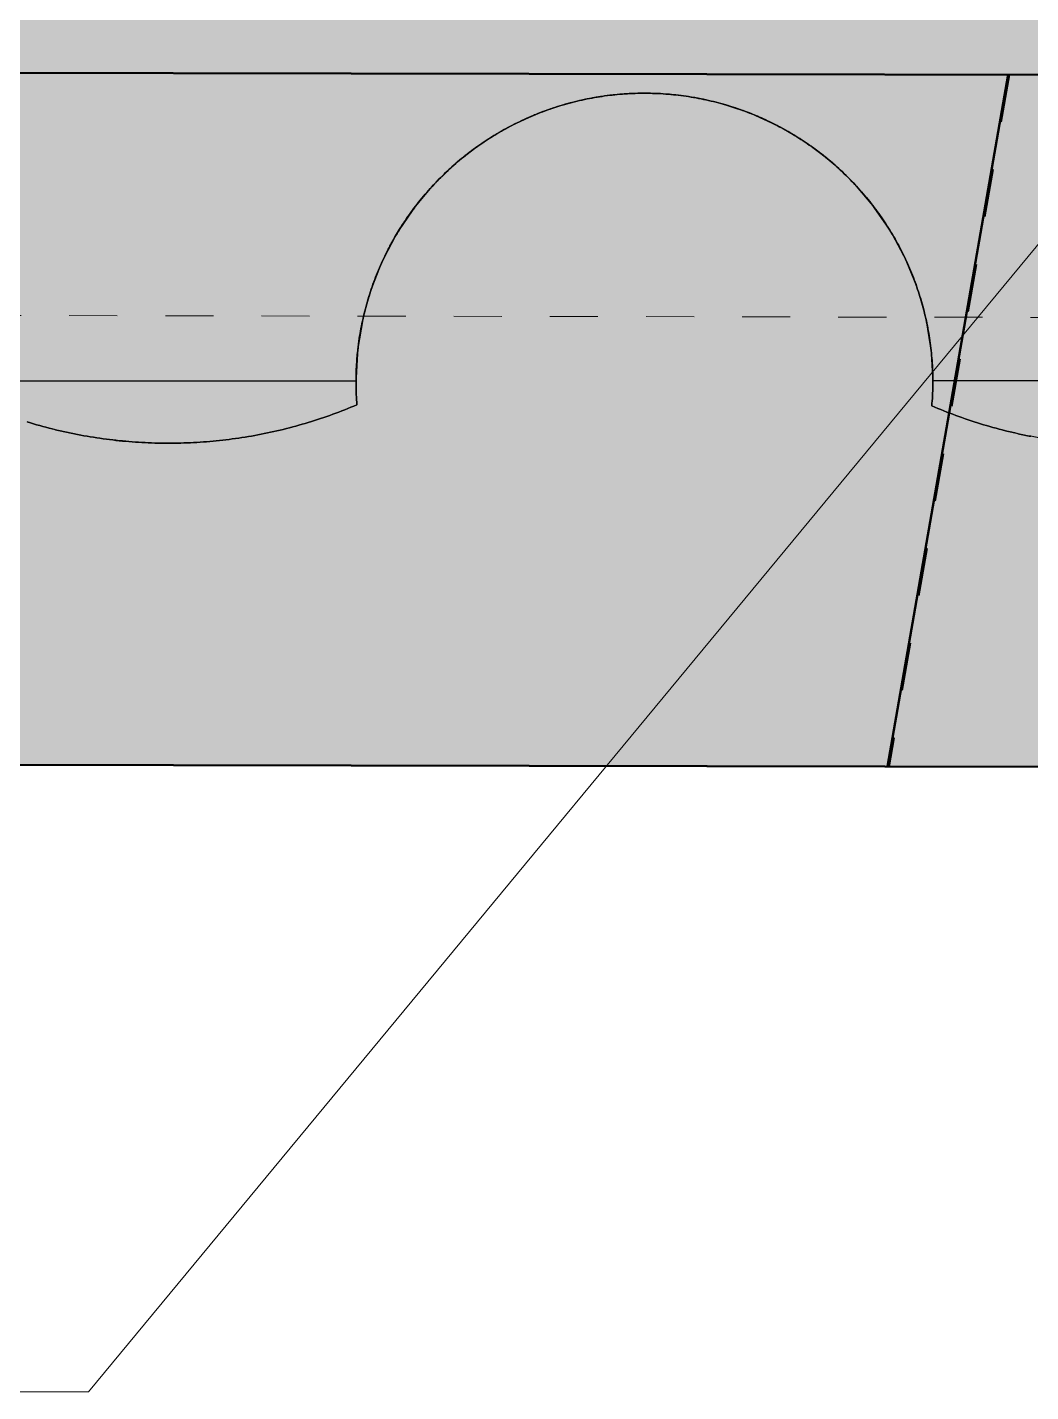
# Model space of a CAD drawing. Header units: metres. Extents: x -1161 to -1081, y 0 to 563.
# Drawn here: x -1117.852 to -1115.764, y 506.391 to 509.23 of the extents above; entities that cross this region are included whole.
import ezdxf

# ---------------------------------------------------------------- set-up
doc = ezdxf.new("R2010")
doc.units = ezdxf.units.M
doc.linetypes.add('JacobsDash', pattern=[0.0045, 0.003, -0.0015])
doc.linetypes.add('JacobsGridLine', pattern=[0.0145, 0.01, -0.001, 0.0025, -0.001])
for name, color, linetype, lineweight in [('A-DETL', 7, 'Continuous', 13), ('A-DETL-GENF', 7, 'Continuous', 9), ('A-FLOR', 7, 'Continuous', 50), ('A-GENM', 7, 'Continuous', 35), ('G-ANNO-TEXT', 7, 'Continuous', 9), ('S-BEAM', 7, 'Continuous', 50), ('S-GRID', 7, 'Continuous', 9)]:
    doc.layers.add(name, color=color, linetype=linetype, lineweight=lineweight)

# ---------------------------------------------------------------- blocks, each defined once
blk = doc.blocks.new('T2DPAA-T2D-C3S-RS-M3D-100334_rvt-1-DRG-2873121 - DECK SLAB GENERAL ARRANGEMENT PLAN')
at = {"layer": 'A-GENM', "color": 253, "lineweight": 25, "true_color": 0xa3a3a3}
for p, q in [((-1116.6742, 509.0833), (-1116.7252, 509.0718)), ((-1116.6139, 509.091), (-1116.6633, 509.0851)), ((-1116.5438, 509.0922), (-1116.5982, 509.092)), ((-1116.4847, 509.0869), (-1116.537, 509.0919)), ((-1116.4138, 509.0726), (-1116.4699, 509.0847)), ((-1116.7408, 509.0673), (-1116.7864, 509.0516)), ((-1116.3584, 509.055), (-1116.4138, 509.0726)), ((-1116.2938, 509.0264), (-1116.3449, 509.0497)), ((-1116.799, 509.0465), (-1116.845, 509.0249)), ((-1116.242, 508.9965), (-1116.2871, 509.0229)), ((-1116.8595, 509.0171), (-1116.9001, 508.9924)), ((-1116.9126, 508.9839), (-1116.9522, 508.9536)), ((-1116.1863, 508.9557), (-1116.2297, 508.9883)), ((-1116.9646, 508.9429), (-1116.999, 508.9101)), ((-1116.1406, 508.9138), (-1116.1777, 508.9485)), ((-1117.0099, 508.8985), (-1117.0417, 508.8609)), ((-1116.0961, 508.8634), (-1116.1305, 508.9034)), ((-1116.0596, 508.8114), (-1116.0883, 508.8532)), ((-1117.0511, 508.8484), (-1117.0782, 508.8084)), ((-1117.0865, 508.7945), (-1117.1094, 508.7512)), ((-1116.0281, 508.7545), (-1116.052, 508.799)), ((-1117.1154, 508.7383), (-1117.1339, 508.692)), ((-1116.0027, 508.6939), (-1116.022, 508.7416)), ((-1115.9842, 508.6314), (-1115.998, 508.6802)), ((-1117.1391, 508.6767), (-1117.1522, 508.6293)), ((-1117.1547, 508.618), (-1117.1635, 508.5661)), ((-1115.9726, 508.5669), (-1115.9814, 508.6189)), ((-1117.1652, 508.5505), (-1117.1679, 508.501)), ((-1115.968, 508.5018), (-1115.9709, 508.5524))]:
    blk.add_line(p, q, dxfattribs=at)
at = {"layer": 'A-GENM', "color": 9, "lineweight": 25, "true_color": 0xbebebe}
for p, q in [((-1116.6718, 509.0837), (-1116.6742, 509.0833)), ((-1116.6633, 509.0851), (-1116.6685, 509.0843)), ((-1116.6121, 509.0911), (-1116.6139, 509.091)), ((-1116.5422, 509.0922), (-1116.5438, 509.0922)), ((-1116.537, 509.0919), (-1116.5404, 509.0921)), ((-1116.7864, 509.0516), (-1116.7918, 509.0494)), ((-1116.7384, 509.068), (-1116.7408, 509.0673)), ((-1116.7252, 509.0718), (-1116.7272, 509.0712)), ((-1116.845, 509.0249), (-1116.8477, 509.0235)), ((-1116.7964, 509.0475), (-1116.799, 509.0465)), ((-1116.292, 509.0255), (-1116.2938, 509.0264)), ((-1116.2871, 509.0229), (-1116.292, 509.0255)), ((-1116.9001, 508.9924), (-1116.905, 508.9891)), ((-1116.8568, 509.0186), (-1116.8595, 509.0171)), ((-1116.9103, 508.9854), (-1116.9126, 508.9839)), ((-1116.2297, 508.9883), (-1116.2319, 508.9898)), ((-1116.962, 508.9452), (-1116.9646, 508.9429)), ((-1116.9522, 508.9536), (-1116.9553, 508.951)), ((-1116.1833, 508.9532), (-1116.1863, 508.9557)), ((-1116.1777, 508.9485), (-1116.1833, 508.9532)), ((-1116.999, 508.9101), (-1117.0028, 508.9062)), ((-1117.0082, 508.9004), (-1117.0099, 508.8985)), ((-1116.1305, 508.9034), (-1116.1335, 508.9066)), ((-1117.0492, 508.8511), (-1117.0511, 508.8484)), ((-1117.0417, 508.8609), (-1117.0447, 508.857)), ((-1116.0928, 508.8591), (-1116.0961, 508.8634)), ((-1116.0883, 508.8532), (-1116.0928, 508.8591)), ((-1117.0855, 508.7963), (-1117.0865, 508.7945)), ((-1117.0782, 508.8084), (-1117.0807, 508.8043)), ((-1116.0576, 508.8082), (-1116.0596, 508.8114)), ((-1116.052, 508.799), (-1116.0553, 508.8044)), ((-1117.1144, 508.7406), (-1117.1154, 508.7383)), ((-1117.1094, 508.7512), (-1117.1119, 508.746)), ((-1116.0248, 508.7477), (-1116.0277, 508.7537)), ((-1116.022, 508.7416), (-1116.0248, 508.7476)), ((-1117.1339, 508.692), (-1117.1352, 508.6883)), ((-1116.0006, 508.688), (-1116.0027, 508.6939)), ((-1115.998, 508.6802), (-1115.9991, 508.6836)), ((-1117.1386, 508.6781), (-1117.1391, 508.6767)), ((-1117.1522, 508.6293), (-1117.1536, 508.6231)), ((-1115.9825, 508.6241), (-1115.9842, 508.6314)), ((-1115.9814, 508.6189), (-1115.9825, 508.6241)), ((-1115.972, 508.5626), (-1115.9726, 508.5669)), ((-1117.1635, 508.5661), (-1117.1638, 508.5632)), ((-1117.1679, 508.501), (-1117.168, 508.494)), ((-1115.968, 508.4944), (-1115.968, 508.5018))]:
    blk.add_line(p, q, dxfattribs=at)
at = {"layer": 'A-GENM', "color": 254, "lineweight": 25, "true_color": 0xd1d1d1}
for p, q in [((-1116.477, 509.0858), (-1116.4837, 509.0868)), ((-1116.4699, 509.0847), (-1116.477, 509.0858)), ((-1116.3517, 509.0524), (-1116.3584, 509.0549)), ((-1116.346, 509.0502), (-1116.3517, 509.0524)), ((-1116.1355, 508.9086), (-1116.1402, 508.9135)), ((-1116.1335, 508.9066), (-1116.1355, 508.9086)), ((-1117.0826, 508.8012), (-1117.0855, 508.7963)), ((-1117.0807, 508.8043), (-1117.0826, 508.8012)), ((-1116.0558, 508.8052), (-1116.0576, 508.8082)), ((-1115.9991, 508.6836), (-1116.0003, 508.6871)), ((-1117.1539, 508.6221), (-1117.1546, 508.6188))]:
    blk.add_line(p, q, dxfattribs=at)
at = {"layer": 'A-GENM', "color": 254, "lineweight": 25, "true_color": 0xd1d1d1, "flags": 128}
for points in [[(-1116.6685, 509.0843), (-1116.6697, 509.084), (-1116.6718, 509.0837)], [(-1116.5992, 509.0919), (-1116.6057, 509.0915), (-1116.6121, 509.0911)], [(-1116.7918, 509.0494), (-1116.7936, 509.0487), (-1116.7964, 509.0475)], [(-1116.7272, 509.0712), (-1116.7326, 509.0697), (-1116.7384, 509.068)], [(-1116.8477, 509.0235), (-1116.852, 509.0212), (-1116.8568, 509.0186)], [(-1116.2319, 508.9898), (-1116.2357, 508.9923), (-1116.2418, 508.9963)], [(-1116.905, 508.9891), (-1116.9071, 508.9877), (-1116.9103, 508.9854)], [(-1116.9553, 508.951), (-1116.9583, 508.9484), (-1116.962, 508.9452)], [(-1117.0028, 508.9062), (-1117.0049, 508.9039), (-1117.0082, 508.9004)], [(-1117.0447, 508.857), (-1117.0465, 508.8546), (-1117.0492, 508.8511)], [(-1117.1119, 508.746), (-1117.1127, 508.7441), (-1117.1144, 508.7406)], [(-1117.1352, 508.6883), (-1117.1366, 508.6842), (-1117.1386, 508.6781)], [(-1117.1638, 508.5632), (-1117.1643, 508.5584), (-1117.1651, 508.5513)], [(-1115.971, 508.5529), (-1115.9717, 508.5597), (-1115.972, 508.5626)]]:
    blk.add_lwpolyline(points, dxfattribs=at)
at = {"layer": 'A-GENM', "color": 9, "lineweight": 25, "true_color": 0xbebebe, "flags": 128}
blk.add_lwpolyline([(-1117.168, 508.494), (-1117.255, 508.494), (-1117.342, 508.494), (-1117.429, 508.494), (-1117.516, 508.4939), (-1117.603, 508.4939), (-1117.69, 508.4939), (-1117.777, 508.4939), (-1117.864, 508.4939), (-1117.951, 508.4938)], dxfattribs=at)
at = {"layer": 'A-GENM', "color": 253, "lineweight": 25, "true_color": 0xa3a3a3}
for points in [[(-1116.6903, 509.0801), (-1116.6979, 509.0785), (-1116.7055, 509.0768), (-1116.713, 509.0749)], [(-1116.7081, 509.0761), (-1116.6943, 509.0794), (-1116.6805, 509.0823), (-1116.6665, 509.0846)], [(-1116.6474, 509.0874), (-1116.6552, 509.0864), (-1116.663, 509.0852), (-1116.6708, 509.0838)], [(-1116.6665, 509.0846), (-1116.6525, 509.0869), (-1116.6385, 509.0887), (-1116.6244, 509.0901)], [(-1116.604, 509.0916), (-1116.612, 509.0912), (-1116.62, 509.0905), (-1116.628, 509.0897)], [(-1116.6244, 509.0901), (-1116.6103, 509.0914), (-1116.5962, 509.0922), (-1116.582, 509.0926)], [(-1116.5602, 509.0927), (-1116.5684, 509.0928), (-1116.5766, 509.0927), (-1116.5849, 509.0925)], [(-1116.582, 509.0926), (-1116.5681, 509.0929), (-1116.5543, 509.0927), (-1116.5404, 509.0921)], [(-1116.5158, 509.0905), (-1116.5244, 509.0912), (-1116.5331, 509.0918), (-1116.5417, 509.0922)], [(-1116.5395, 509.0921), (-1116.5254, 509.0914), (-1116.5113, 509.0902), (-1116.4972, 509.0885)], [(-1116.4701, 509.0847), (-1116.4796, 509.0863), (-1116.4891, 509.0876), (-1116.4987, 509.0887)], [(-1116.4972, 509.0885), (-1116.4832, 509.0869), (-1116.4692, 509.0847), (-1116.4552, 509.082)], [(-1116.4138, 509.0726), (-1116.4278, 509.0763), (-1116.4418, 509.0795), (-1116.456, 509.0822)], [(-1116.4552, 509.082), (-1116.4413, 509.0794), (-1116.4275, 509.0762), (-1116.4138, 509.0726)], [(-1116.8279, 509.0335), (-1116.8152, 509.0396), (-1116.8022, 509.0453), (-1116.789, 509.0505)], [(-1116.7736, 509.0564), (-1116.7808, 509.0538), (-1116.788, 509.051), (-1116.7951, 509.0481)], [(-1116.789, 509.0505), (-1116.7759, 509.0557), (-1116.7625, 509.0605), (-1116.749, 509.0648)], [(-1116.7324, 509.0698), (-1116.7398, 509.0676), (-1116.7472, 509.0654), (-1116.7545, 509.063)], [(-1116.749, 509.0648), (-1116.7355, 509.069), (-1116.7219, 509.0728), (-1116.7081, 509.0761)], [(-1116.4138, 509.0726), (-1116.4004, 509.069), (-1116.387, 509.065), (-1116.3738, 509.0604)], [(-1116.3729, 509.0602), (-1116.3864, 509.0648), (-1116.4001, 509.0689), (-1116.4138, 509.0726)], [(-1116.3738, 509.0604), (-1116.3606, 509.0559), (-1116.3475, 509.051), (-1116.3347, 509.0455)], [(-1116.333, 509.0448), (-1116.3418, 509.0486), (-1116.3506, 509.0521), (-1116.3596, 509.0554)], [(-1116.8525, 509.0209), (-1116.8592, 509.0173), (-1116.8659, 509.0136), (-1116.8724, 509.0097)], [(-1116.8655, 509.0137), (-1116.8532, 509.0208), (-1116.8407, 509.0273), (-1116.8279, 509.0335)], [(-1116.8137, 509.0401), (-1116.8207, 509.0369), (-1116.8276, 509.0337), (-1116.8344, 509.0303)], [(-1116.3347, 509.0455), (-1116.3218, 509.0401), (-1116.3092, 509.0342), (-1116.2967, 509.0279)], [(-1116.2943, 509.0267), (-1116.3019, 509.0306), (-1116.3097, 509.0344), (-1116.3174, 509.0379)], [(-1116.2967, 509.0279), (-1116.2843, 509.0216), (-1116.272, 509.0149), (-1116.2601, 509.0077)], [(-1116.8899, 508.9991), (-1116.8963, 508.995), (-1116.9026, 508.9908), (-1116.9088, 508.9865)], [(-1116.9016, 508.9914), (-1116.8899, 508.9993), (-1116.8778, 509.0067), (-1116.8655, 509.0137)], [(-1116.257, 509.0059), (-1116.264, 509.0101), (-1116.2711, 509.0142), (-1116.2782, 509.0181)], [(-1116.2601, 509.0077), (-1116.2481, 509.0006), (-1116.2364, 508.993), (-1116.2249, 508.985)], [(-1116.2212, 508.9824), (-1116.2277, 508.987), (-1116.2343, 508.9915), (-1116.241, 508.9958)], [(-1116.9686, 508.9393), (-1116.9581, 508.9488), (-1116.9472, 508.9579), (-1116.936, 508.9666)], [(-1116.9255, 508.9746), (-1116.9316, 508.9701), (-1116.9376, 508.9654), (-1116.9435, 508.9607)], [(-1116.936, 508.9666), (-1116.9249, 508.9752), (-1116.9134, 508.9835), (-1116.9016, 508.9914)], [(-1116.2249, 508.985), (-1116.2135, 508.977), (-1116.2023, 508.9686), (-1116.1914, 508.9599)], [(-1116.1872, 508.9565), (-1116.1933, 508.9614), (-1116.1994, 508.9663), (-1116.2057, 508.971)], [(-1116.9992, 508.9099), (-1116.9894, 508.9201), (-1116.9792, 508.9299), (-1116.9686, 508.9393)], [(-1116.9593, 508.9476), (-1116.965, 508.9426), (-1116.9706, 508.9376), (-1116.9762, 508.9325)], [(-1116.1914, 508.9599), (-1116.1806, 508.9511), (-1116.17, 508.942), (-1116.1598, 508.9325)], [(-1116.1552, 508.9282), (-1116.1608, 508.9335), (-1116.1665, 508.9387), (-1116.1723, 508.9438)], [(-1117.0276, 508.8784), (-1117.0185, 508.8892), (-1117.009, 508.8997), (-1116.9992, 508.9099)], [(-1116.991, 508.9182), (-1116.9963, 508.9129), (-1117.0016, 508.9075), (-1117.0067, 508.9019)], [(-1116.1598, 508.9325), (-1116.1496, 508.923), (-1116.1397, 508.9132), (-1116.1301, 508.903)], [(-1116.1252, 508.8977), (-1116.1304, 508.9033), (-1116.1357, 508.9089), (-1116.1411, 508.9144)], [(-1117.0205, 508.8867), (-1117.0255, 508.881), (-1117.0303, 508.8752), (-1117.0351, 508.8693)], [(-1116.1301, 508.903), (-1116.1206, 508.8928), (-1116.1114, 508.8823), (-1116.1026, 508.8715)], [(-1116.0975, 508.8651), (-1116.1022, 508.8711), (-1116.1071, 508.877), (-1116.112, 508.8828)], [(-1117.0477, 508.8531), (-1117.0522, 508.8471), (-1117.0567, 508.8409), (-1117.061, 508.8347)], [(-1117.0537, 508.8449), (-1117.0454, 508.8563), (-1117.0367, 508.8675), (-1117.0276, 508.8784)], [(-1116.1026, 508.8715), (-1116.0938, 508.8606), (-1116.0854, 508.8495), (-1116.0773, 508.8381)], [(-1117.0774, 508.8097), (-1117.0699, 508.8217), (-1117.062, 508.8334), (-1117.0537, 508.8449)], [(-1116.0722, 508.8307), (-1116.0764, 508.8369), (-1116.0808, 508.8431), (-1116.0854, 508.8492)], [(-1116.0773, 508.8381), (-1116.0693, 508.8267), (-1116.0617, 508.815), (-1116.0545, 508.8031)], [(-1117.0724, 508.8176), (-1117.0765, 508.8113), (-1117.0804, 508.8048), (-1117.0843, 508.7983)], [(-1116.0494, 508.7945), (-1116.0532, 508.801), (-1116.0571, 508.8075), (-1116.0612, 508.8139)], [(-1116.0545, 508.8031), (-1116.0472, 508.7911), (-1116.0404, 508.7789), (-1116.0341, 508.7665)], [(-1117.117, 508.7346), (-1117.1113, 508.7476), (-1117.1052, 508.7603), (-1117.0986, 508.7728)], [(-1116.0292, 508.7567), (-1116.0325, 508.7635), (-1116.036, 508.7703), (-1116.0396, 508.7769)], [(-1116.0341, 508.7665), (-1116.0277, 508.7541), (-1116.0218, 508.7415), (-1116.0163, 508.7287)], [(-1117.1138, 508.7419), (-1117.1169, 508.735), (-1117.12, 508.728), (-1117.1228, 508.721)], [(-1116.0117, 508.7177), (-1116.0146, 508.7247), (-1116.0175, 508.7317), (-1116.0206, 508.7386)], [(-1117.1328, 508.6952), (-1117.128, 508.7085), (-1117.1227, 508.7217), (-1117.117, 508.7346)], [(-1116.0163, 508.7287), (-1116.0108, 508.7158), (-1116.0058, 508.7028), (-1116.0012, 508.6896)], [(-1117.1457, 508.6548), (-1117.1438, 508.6616), (-1117.1397, 508.6751), (-1117.1351, 508.6885), (-1117.1328, 508.6952)], [(-1115.9971, 508.6774), (-1115.9994, 508.6847), (-1116.0019, 508.6918), (-1116.0045, 508.6989)], [(-1116.0012, 508.6896), (-1115.9966, 508.6765), (-1115.9925, 508.6631), (-1115.9888, 508.6497)], [(-1117.1557, 508.6135), (-1117.1528, 508.6274), (-1117.1495, 508.6411), (-1117.1457, 508.6548)], [(-1117.1439, 508.661), (-1117.146, 508.6537), (-1117.148, 508.6463), (-1117.1499, 508.6388)], [(-1115.9854, 508.6363), (-1115.9872, 508.6436), (-1115.9891, 508.651), (-1115.9912, 508.6583)], [(-1115.9888, 508.6497), (-1115.9852, 508.6362), (-1115.982, 508.6226), (-1115.9793, 508.6089)], [(-1117.1627, 508.5717), (-1117.1609, 508.5857), (-1117.1585, 508.5997), (-1117.1557, 508.6135)], [(-1117.1545, 508.6192), (-1117.1561, 508.6116), (-1117.1576, 508.6041), (-1117.1589, 508.5965)], [(-1115.9766, 508.5943), (-1115.9779, 508.6018), (-1115.9793, 508.6093), (-1115.9809, 508.6168)], [(-1115.9793, 508.6089), (-1115.9766, 508.5952), (-1115.9744, 508.5815), (-1115.9726, 508.5676)], [(-1117.1621, 508.5767), (-1117.1631, 508.569), (-1117.1641, 508.5612), (-1117.1649, 508.5535)], [(-1115.9709, 508.5518), (-1115.9716, 508.5594), (-1115.9725, 508.5671), (-1115.9736, 508.5747)], [(-1115.9726, 508.5676), (-1115.9709, 508.5538), (-1115.9696, 508.5399), (-1115.9689, 508.526)], [(-1117.1679, 508.487), (-1117.1681, 508.5011), (-1117.1677, 508.5153), (-1117.1668, 508.5294)], [(-1117.1666, 508.5337), (-1117.1671, 508.5259), (-1117.1675, 508.518), (-1117.1677, 508.5101)], [(-1115.9682, 508.5089), (-1115.9684, 508.5167), (-1115.9687, 508.5244), (-1115.9693, 508.5321)], [(-1115.9689, 508.526), (-1115.9681, 508.512), (-1115.9678, 508.4981), (-1115.968, 508.4841)], [(-1117.166, 508.4446), (-1117.1672, 508.4587), (-1117.1678, 508.4728), (-1117.1679, 508.487)], [(-1115.968, 508.4841), (-1115.9682, 508.4702), (-1115.9689, 508.4562), (-1115.9701, 508.4423)], [(-1117.2673, 508.4078), (-1117.2501, 508.413), (-1117.2331, 508.4187), (-1117.2162, 508.4248)], [(-1117.2162, 508.4248), (-1117.1993, 508.4309), (-1117.1826, 508.4375), (-1117.166, 508.4446)], [(-1115.9701, 508.4423), (-1115.9536, 508.4352), (-1115.9369, 508.4286), (-1115.92, 508.4224)], [(-1117.8519, 508.4088), (-1117.8347, 508.4036), (-1117.8174, 508.3987), (-1117.7999, 508.3944)], [(-1117.3193, 508.3935), (-1117.3019, 508.3978), (-1117.2845, 508.4025), (-1117.2673, 508.4078)], [(-1115.92, 508.4224), (-1115.9031, 508.4162), (-1115.8861, 508.4104), (-1115.8689, 508.4051)], [(-1115.8689, 508.4051), (-1115.8517, 508.3998), (-1115.8344, 508.395), (-1115.8169, 508.3907)], [(-1117.7999, 508.3944), (-1117.7912, 508.3922), (-1117.7737, 508.3881), (-1117.7561, 508.3844), (-1117.7473, 508.3827)], [(-1117.7473, 508.3827), (-1117.7296, 508.3793), (-1117.7119, 508.3764), (-1117.6941, 508.374)], [(-1117.6941, 508.374), (-1117.6763, 508.3715), (-1117.6584, 508.3695), (-1117.6405, 508.368)], [(-1117.6405, 508.368), (-1117.6226, 508.3666), (-1117.6046, 508.3656), (-1117.5866, 508.365)], [(-1117.5327, 508.3649), (-1117.5148, 508.3654), (-1117.4968, 508.3663), (-1117.4789, 508.3678)], [(-1117.4789, 508.3678), (-1117.461, 508.3692), (-1117.4431, 508.3711), (-1117.4253, 508.3735)], [(-1117.4253, 508.3735), (-1117.4074, 508.3758), (-1117.3897, 508.3787), (-1117.372, 508.382)], [(-1117.372, 508.382), (-1117.3544, 508.3854), (-1117.3368, 508.3892), (-1117.3193, 508.3935)], [(-1115.8169, 508.3907), (-1115.8082, 508.3885), (-1115.7907, 508.3844), (-1115.7731, 508.3807), (-1115.7643, 508.379)], [(-1117.5866, 508.365), (-1117.5687, 508.3645), (-1117.5507, 508.3645), (-1117.5327, 508.3649)]]:
    blk.add_open_spline(points, degree=3, dxfattribs=at)
at = {"layer": 'A-GENM', "color": 9, "lineweight": 25, "true_color": 0xbebebe}
for points in [[(-1116.6665, 509.0846), (-1116.6805, 509.0823), (-1116.6943, 509.0794), (-1116.7081, 509.0761)], [(-1116.6708, 509.0838), (-1116.6773, 509.0827), (-1116.6838, 509.0815), (-1116.6903, 509.0801)], [(-1116.6244, 509.0901), (-1116.6385, 509.0887), (-1116.6525, 509.0869), (-1116.6665, 509.0846)], [(-1116.628, 509.0897), (-1116.6345, 509.0891), (-1116.6409, 509.0883), (-1116.6474, 509.0874)], [(-1116.582, 509.0926), (-1116.5962, 509.0922), (-1116.6103, 509.0914), (-1116.6244, 509.0901)], [(-1116.5417, 509.0922), (-1116.5479, 509.0924), (-1116.554, 509.0926), (-1116.5602, 509.0927)], [(-1116.4972, 509.0885), (-1116.5113, 509.0902), (-1116.5254, 509.0914), (-1116.5395, 509.0921)], [(-1116.4987, 509.0887), (-1116.5044, 509.0894), (-1116.5101, 509.09), (-1116.5158, 509.0905)], [(-1116.4552, 509.082), (-1116.4692, 509.0847), (-1116.4832, 509.0869), (-1116.4972, 509.0885)], [(-1116.4566, 509.0823), (-1116.4611, 509.0832), (-1116.4656, 509.084), (-1116.4701, 509.0847)], [(-1116.4138, 509.0726), (-1116.4275, 509.0762), (-1116.4413, 509.0794), (-1116.4552, 509.082)], [(-1116.789, 509.0505), (-1116.8022, 509.0453), (-1116.8152, 509.0396), (-1116.8279, 509.0335)], [(-1116.749, 509.0648), (-1116.7625, 509.0605), (-1116.7759, 509.0557), (-1116.789, 509.0505)], [(-1116.7081, 509.0761), (-1116.7219, 509.0728), (-1116.7355, 509.069), (-1116.749, 509.0648)], [(-1116.713, 509.0749), (-1116.7195, 509.0733), (-1116.726, 509.0716), (-1116.7324, 509.0698)], [(-1116.3738, 509.0604), (-1116.387, 509.065), (-1116.4004, 509.069), (-1116.4138, 509.0726)], [(-1116.3347, 509.0455), (-1116.3475, 509.0509), (-1116.3606, 509.0559), (-1116.3738, 509.0604)], [(-1116.3596, 509.0554), (-1116.3637, 509.0569), (-1116.3679, 509.0584), (-1116.3721, 509.0599)], [(-1116.8279, 509.0335), (-1116.8407, 509.0274), (-1116.8532, 509.0208), (-1116.8655, 509.0138)], [(-1116.8344, 509.0303), (-1116.8405, 509.0273), (-1116.8466, 509.0242), (-1116.8525, 509.0209)], [(-1116.7951, 509.0481), (-1116.8013, 509.0455), (-1116.8076, 509.0428), (-1116.8137, 509.0401)], [(-1116.2967, 509.0279), (-1116.3092, 509.0342), (-1116.3218, 509.0401), (-1116.3347, 509.0455)], [(-1116.3174, 509.0379), (-1116.3226, 509.0403), (-1116.3278, 509.0426), (-1116.333, 509.0448)], [(-1116.2601, 509.0077), (-1116.272, 509.0149), (-1116.2843, 509.0216), (-1116.2967, 509.0279)], [(-1116.8655, 509.0138), (-1116.8778, 509.0067), (-1116.8898, 508.9993), (-1116.9016, 508.9914)], [(-1116.8724, 509.0097), (-1116.8783, 509.0063), (-1116.8841, 509.0027), (-1116.8899, 508.9991)], [(-1116.2249, 508.985), (-1116.2364, 508.993), (-1116.2481, 509.0006), (-1116.2601, 509.0077)], [(-1116.241, 508.9958), (-1116.2463, 508.9992), (-1116.2516, 509.0026), (-1116.257, 509.0059)], [(-1116.936, 508.9665), (-1116.9472, 508.9579), (-1116.9581, 508.9488), (-1116.9686, 508.9393)], [(-1116.9016, 508.9914), (-1116.9134, 508.9835), (-1116.9249, 508.9752), (-1116.936, 508.9665)], [(-1116.1914, 508.9599), (-1116.2023, 508.9686), (-1116.2135, 508.977), (-1116.2249, 508.985)], [(-1116.2057, 508.971), (-1116.2108, 508.9749), (-1116.216, 508.9787), (-1116.2212, 508.9824)], [(-1116.9686, 508.9393), (-1116.9792, 508.9299), (-1116.9894, 508.9201), (-1116.9992, 508.9099)], [(-1116.9435, 508.9607), (-1116.9488, 508.9564), (-1116.9541, 508.952), (-1116.9593, 508.9476)], [(-1116.1598, 508.9325), (-1116.17, 508.942), (-1116.1806, 508.9511), (-1116.1914, 508.9599)], [(-1116.9992, 508.9099), (-1117.009, 508.8997), (-1117.0185, 508.8892), (-1117.0276, 508.8784)], [(-1116.9762, 508.9325), (-1116.9812, 508.9278), (-1116.9861, 508.923), (-1116.991, 508.9182)], [(-1116.1301, 508.903), (-1116.1397, 508.9132), (-1116.1496, 508.923), (-1116.1598, 508.9325)], [(-1116.1411, 508.9144), (-1116.1457, 508.919), (-1116.1504, 508.9237), (-1116.1552, 508.9282)], [(-1117.0067, 508.9019), (-1117.0114, 508.8969), (-1117.016, 508.8918), (-1117.0205, 508.8867)], [(-1116.1026, 508.8715), (-1116.1114, 508.8823), (-1116.1206, 508.8928), (-1116.1301, 508.903)], [(-1117.0276, 508.8784), (-1117.0367, 508.8675), (-1117.0454, 508.8563), (-1117.0537, 508.8449)], [(-1116.0773, 508.8381), (-1116.0854, 508.8495), (-1116.0938, 508.8606), (-1116.1026, 508.8715)], [(-1116.0854, 508.8492), (-1116.0893, 508.8546), (-1116.0934, 508.8599), (-1116.0975, 508.8651)], [(-1117.0537, 508.8449), (-1117.062, 508.8334), (-1117.0699, 508.8217), (-1117.0774, 508.8097)], [(-1117.061, 508.8347), (-1117.0649, 508.8291), (-1117.0687, 508.8234), (-1117.0724, 508.8176)], [(-1116.0545, 508.8031), (-1116.0617, 508.815), (-1116.0693, 508.8267), (-1116.0773, 508.8381)], [(-1117.0774, 508.8097), (-1117.0849, 508.7976), (-1117.0919, 508.7854), (-1117.0986, 508.7728)], [(-1117.0843, 508.7983), (-1117.0878, 508.7925), (-1117.0912, 508.7865), (-1117.0944, 508.7805)], [(-1116.0341, 508.7665), (-1116.0404, 508.7789), (-1116.0472, 508.7911), (-1116.0545, 508.8031)], [(-1116.0396, 508.7769), (-1116.0427, 508.7828), (-1116.046, 508.7887), (-1116.0494, 508.7945)], [(-1117.0986, 508.7728), (-1117.1052, 508.7603), (-1117.1113, 508.7476), (-1117.117, 508.7346)], [(-1116.0163, 508.7287), (-1116.0218, 508.7415), (-1116.0277, 508.7541), (-1116.0341, 508.7665)], [(-1117.105, 508.7604), (-1117.108, 508.7543), (-1117.1109, 508.7481), (-1117.1138, 508.7419)], [(-1116.0206, 508.7386), (-1116.0234, 508.7447), (-1116.0262, 508.7507), (-1116.0292, 508.7567)], [(-1117.117, 508.7346), (-1117.1227, 508.7217), (-1117.128, 508.7085), (-1117.1328, 508.6952)], [(-1117.1228, 508.721), (-1117.1254, 508.7147), (-1117.1279, 508.7084), (-1117.1303, 508.702)], [(-1116.0012, 508.6896), (-1116.0058, 508.7028), (-1116.0108, 508.7158), (-1116.0163, 508.7287)], [(-1116.0045, 508.6989), (-1116.0068, 508.7052), (-1116.0092, 508.7115), (-1116.0117, 508.7177)], [(-1117.1328, 508.6952), (-1117.1375, 508.6819), (-1117.1418, 508.6684), (-1117.1457, 508.6548)], [(-1117.1378, 508.6804), (-1117.14, 508.674), (-1117.142, 508.6675), (-1117.1439, 508.661)], [(-1115.9888, 508.6497), (-1115.9925, 508.6631), (-1115.9966, 508.6765), (-1116.0012, 508.6896)], [(-1117.1457, 508.6548), (-1117.1495, 508.6411), (-1117.1528, 508.6274), (-1117.1557, 508.6135)], [(-1117.1499, 508.6388), (-1117.1515, 508.6323), (-1117.1531, 508.6257), (-1117.1545, 508.6192)], [(-1115.9793, 508.6089), (-1115.982, 508.6226), (-1115.9852, 508.6362), (-1115.9888, 508.6497)], [(-1115.9809, 508.6168), (-1115.9823, 508.6233), (-1115.9838, 508.6298), (-1115.9854, 508.6363)], [(-1117.1557, 508.6135), (-1117.1585, 508.5997), (-1117.1609, 508.5857), (-1117.1627, 508.5717)], [(-1115.9726, 508.5676), (-1115.9744, 508.5815), (-1115.9766, 508.5952), (-1115.9793, 508.6089)], [(-1117.1627, 508.5717), (-1117.1646, 508.5576), (-1117.166, 508.5435), (-1117.1668, 508.5294)], [(-1115.9736, 508.5747), (-1115.9745, 508.5812), (-1115.9755, 508.5878), (-1115.9766, 508.5943)], [(-1115.9689, 508.526), (-1115.9696, 508.5399), (-1115.9709, 508.5538), (-1115.9726, 508.5676)], [(-1117.1649, 508.5535), (-1117.1655, 508.5469), (-1117.1661, 508.5403), (-1117.1666, 508.5337)], [(-1115.9693, 508.5321), (-1115.9697, 508.5387), (-1115.9702, 508.5453), (-1115.9709, 508.5518)], [(-1117.1668, 508.5294), (-1117.1677, 508.5153), (-1117.1681, 508.5011), (-1117.1679, 508.487)], [(-1117.1677, 508.5101), (-1117.1679, 508.5048), (-1117.1679, 508.4994), (-1117.168, 508.494)], [(-1115.968, 508.4841), (-1115.9678, 508.4981), (-1115.9681, 508.512), (-1115.9689, 508.526)], [(-1117.1679, 508.487), (-1117.1678, 508.4728), (-1117.1672, 508.4587), (-1117.166, 508.4446)], [(-1115.9701, 508.4423), (-1115.9689, 508.4562), (-1115.9682, 508.4702), (-1115.968, 508.4841)], [(-1115.968, 508.4944), (-1115.968, 508.4993), (-1115.968, 508.5041), (-1115.9682, 508.5089)], [(-1117.2162, 508.4248), (-1117.2331, 508.4187), (-1117.2501, 508.413), (-1117.2673, 508.4078)], [(-1117.166, 508.4446), (-1117.1826, 508.4375), (-1117.1993, 508.4309), (-1117.2162, 508.4248)], [(-1115.92, 508.4224), (-1115.9369, 508.4286), (-1115.9536, 508.4352), (-1115.9701, 508.4423)], [(-1117.7999, 508.3944), (-1117.8174, 508.3987), (-1117.8347, 508.4036), (-1117.8519, 508.4088)], [(-1117.2673, 508.4078), (-1117.2845, 508.4025), (-1117.3019, 508.3978), (-1117.3193, 508.3935)], [(-1115.8689, 508.4051), (-1115.8861, 508.4104), (-1115.9031, 508.4162), (-1115.92, 508.4224)], [(-1115.8169, 508.3907), (-1115.8344, 508.395), (-1115.8517, 508.3999), (-1115.8689, 508.4051)], [(-1117.7473, 508.3827), (-1117.7649, 508.3861), (-1117.7825, 508.39), (-1117.7999, 508.3944)], [(-1117.6941, 508.374), (-1117.7119, 508.3764), (-1117.7296, 508.3793), (-1117.7473, 508.3827)], [(-1117.6405, 508.3681), (-1117.6584, 508.3695), (-1117.6763, 508.3715), (-1117.6941, 508.374)], [(-1117.5866, 508.365), (-1117.6046, 508.3656), (-1117.6226, 508.3666), (-1117.6405, 508.3681)], [(-1117.4789, 508.3677), (-1117.4968, 508.3663), (-1117.5148, 508.3654), (-1117.5327, 508.3649)], [(-1117.4253, 508.3735), (-1117.4431, 508.3711), (-1117.461, 508.3692), (-1117.4789, 508.3677)], [(-1117.372, 508.382), (-1117.3897, 508.3787), (-1117.4074, 508.3758), (-1117.4253, 508.3735)], [(-1117.3193, 508.3935), (-1117.3281, 508.3913), (-1117.3456, 508.3873), (-1117.3632, 508.3837), (-1117.372, 508.382)], [(-1115.7643, 508.379), (-1115.7819, 508.3824), (-1115.7995, 508.3863), (-1115.8169, 508.3907)], [(-1115.7111, 508.3702), (-1115.7289, 508.3727), (-1115.7466, 508.3756), (-1115.7643, 508.379)], [(-1117.5327, 508.3649), (-1117.5507, 508.3645), (-1117.5687, 508.3645), (-1117.5866, 508.365)]]:
    blk.add_open_spline(points, degree=3, dxfattribs=at)
for points, knots in [([(-1116.5849, 509.0925), (-1116.5858, 509.0925), (-1116.5922, 509.0923), (-1116.5986, 509.092), (-1116.604, 509.0916)], [0.15746452, 0.15746452, 0.15746452, 0.15746452, 0.16, 0.17491082, 0.17491082, 0.17491082, 0.17491082]), ([(-1116.5404, 509.0921), (-1116.5472, 509.0924), (-1116.5611, 509.0928), (-1116.5749, 509.0927), (-1116.582, 509.0926)], [-0.88812753, -0.88812753, -0.88812753, -0.88812753, -0.87037037, -0.85185185, -0.85185185, -0.85185185, -0.85185185]), ([(-1116.7545, 509.063), (-1116.7563, 509.0624), (-1116.7627, 509.0603), (-1116.769, 509.0581), (-1116.7736, 509.0564)], [0.31494831, 0.31494831, 0.31494831, 0.31494831, 0.32, 0.33335858, 0.33335858, 0.33335858, 0.33335858]), ([(-1116.2787, 509.0184), (-1116.2831, 509.0209), (-1116.2883, 509.0236), (-1116.2936, 509.0263), (-1116.2943, 509.0267)], [0.81414591, 0.81414591, 0.81414591, 0.81414591, 0.83333333, 0.83660818, 0.83660818, 0.83660818, 0.83660818]), ([(-1116.9088, 508.9865), (-1116.9111, 508.9849), (-1116.9167, 508.981), (-1116.9222, 508.977), (-1116.9255, 508.9746)], [0.472461, 0.472461, 0.472461, 0.472461, 0.48, 0.49114785, 0.49114785, 0.49114785, 0.49114785]), ([(-1116.1723, 508.9438), (-1116.1759, 508.947), (-1116.1809, 508.9512), (-1116.1859, 508.9554), (-1116.1872, 508.9565)], [0.64824254, 0.64824254, 0.64824254, 0.64824254, 0.66666667, 0.67319136, 0.67319136, 0.67319136, 0.67319136]), ([(-1116.112, 508.8828), (-1116.1149, 508.8861), (-1116.1192, 508.8911), (-1116.1237, 508.896), (-1116.1252, 508.8977)], [0.53887315, 0.53887315, 0.53887315, 0.53887315, 0.55555556, 0.56422529, 0.56422529, 0.56422529, 0.56422529]), ([(-1117.0351, 508.8693), (-1117.0374, 508.8665), (-1117.0416, 508.8611), (-1117.0458, 508.8557), (-1117.0477, 508.8531)], [0.63002624, 0.63002624, 0.63002624, 0.63002624, 0.64, 0.64875699, 0.64875699, 0.64875699, 0.64875699]), ([(-1116.0612, 508.8139), (-1116.0632, 508.8172), (-1116.0669, 508.8228), (-1116.0706, 508.8283), (-1116.0722, 508.8307)], [0.42969171, 0.42969171, 0.42969171, 0.42969171, 0.44444444, 0.45523369, 0.45523369, 0.45523369, 0.45523369]), ([(-1115.9912, 508.6583), (-1115.992, 508.661), (-1115.9939, 508.6674), (-1115.9959, 508.6737), (-1115.9971, 508.6774)], [0.21158163, 0.21158163, 0.21158163, 0.21158163, 0.22222222, 0.23711533, 0.23711533, 0.23711533, 0.23711533]), ([(-1117.1589, 508.5965), (-1117.1592, 508.5951), (-1117.1603, 508.5885), (-1117.1613, 508.5819), (-1117.1621, 508.5767)], [0.90614399, 0.90614399, 0.90614399, 0.90614399, 0.91, 0.92441548, 0.92441548, 0.92441548, 0.92441548]), ([(-1115.1849, 508.4945), (-1115.3009, 508.4945), (-1115.4749, 508.4945), (-1115.6779, 508.4945), (-1115.794, 508.4945), (-1115.881, 508.4944), (-1115.939, 508.4944), (-1115.968, 508.4944)], [0, 0, 0, 0, 0.444444, 0.666667, 0.777778, 0.888889, 1, 1, 1, 1])]:
    blk.add_open_spline(points, degree=3, knots=knots, dxfattribs=at)
at = {"layer": 'A-GENM', "color": 253, "lineweight": 25, "true_color": 0xa3a3a3}
for points, knots in [([(-1117.0986, 508.7728), (-1117.0969, 508.776), (-1117.0902, 508.7884), (-1117.083, 508.8006), (-1117.0774, 508.8097)], [-0.7037037, -0.7037037, -0.7037037, -0.7037037, -0.69444444, -0.66666667, -0.66666667, -0.66666667, -0.66666667]), ([(-1117.0944, 508.7805), (-1117.0949, 508.7797), (-1117.0985, 508.7731), (-1117.102, 508.7663), (-1117.105, 508.7604)], [0.72753041, 0.72753041, 0.72753041, 0.72753041, 0.73, 0.74826752, 0.74826752, 0.74826752, 0.74826752]), ([(-1117.1303, 508.702), (-1117.132, 508.6973), (-1117.1346, 508.6901), (-1117.137, 508.6829), (-1117.1378, 508.6804)], [0.80629114, 0.80629114, 0.80629114, 0.80629114, 0.82, 0.82715746, 0.82715746, 0.82715746, 0.82715746]), ([(-1117.1668, 508.5294), (-1117.1662, 508.54), (-1117.1649, 508.5541), (-1117.1632, 508.5682), (-1117.1627, 508.5717)], [-0.92592593, -0.92592593, -0.92592593, -0.92592593, -0.89814815, -0.88888889, -0.88888889, -0.88888889, -0.88888889])]:
    blk.add_open_spline(points, degree=3, knots=knots, dxfattribs=at)

msp = doc.modelspace()

# ---------------------------------------------------------------- hatches: boundary and pattern name
at = {"layer": 'A-DETL-GENF', "true_color": 0xc0c0c0, "transparency": 33554624}
h = msp.add_hatch(color=9, dxfattribs=at)
h.paths.add_polyline_path([(-1111.4068, 507.6833), (-1111.4038, 509.3104), (-1115.8427, 509.5292), (-1115.9672, 509.6084), (-1116.0843, 509.6947), (-1116.1785, 509.7729), (-1116.2782, 509.8688), (-1115.9515, 510.1359), (-1115.8802, 510.0721), (-1115.8383, 510.0373), (-1111.9939, 509.8934), (-1111.8511, 509.8074), (-1111.7031, 509.7308), (-1111.5505, 509.6639), (-1111.3939, 509.607), (-1105.4244, 543.8703), (-1105.0297, 543.8889), (-1105.0437, 546.0535), (-1135.8197, 546.0535), (-1135.8232, 544.1752), (-1141.7908, 509.9228), (-1142.1676, 509.9226), (-1142.1716, 507.7407), (-1111.7207, 507.6839)])
h.paths.add_polyline_path([(-1141.9428, 509.9086), (-1141.9428, 509.9086), (-1141.8958, 509.9086)])
h.paths.add_polyline_path([(-1113.0758, 510.4344), (-1113.5295, 511.0763), (-1112.9817, 510.9822), (-1113.0494, 510.5882)])
h.paths.add_polyline_path([(-1114.5522, 511.4141), (-1114.5522, 511.4142), (-1114.5522, 511.4142)])
h.paths.add_polyline_path([(-1114.5522, 511.4141), (-1114.5522, 511.4142), (-1114.5522, 511.4142)])
h.paths.add_polyline_path([(-1114.5522, 511.4142), (-1114.5522, 511.4142), (-1114.5548, 511.4883)])
h.paths.add_polyline_path([(-1116.9781, 512.2536), (-1116.9781, 512.2536), (-1116.9781, 512.4315)])
h.paths.add_polyline_path([(-1115.0674, 515.8749), (-1115.1233, 515.8783), (-1115.1771, 515.894), (-1115.2259, 515.9213), (-1115.2675, 515.9588), (-1115.2997, 516.0046), (-1115.3209, 516.0564), (-1115.3301, 516.1116), (-1115.3267, 516.1675), (-1115.311, 516.2212), (-1115.2837, 516.2701), (-1115.2462, 516.3117), (-1115.2004, 516.3439), (-1115.1486, 516.3651), (-1115.0934, 516.3743), (-1115.0375, 516.3709), (-1114.9838, 516.3552), (-1114.9349, 516.3279), (-1114.8933, 516.2904), (-1114.8611, 516.2446), (-1114.8399, 516.1928), (-1114.8308, 516.1376), (-1114.8341, 516.0817), (-1114.8499, 516.028), (-1114.8771, 515.9791), (-1114.9146, 515.9375), (-1114.9604, 515.9053), (-1115.0122, 515.8841)])
h.paths.add_polyline_path([(-1137.0676, 517.9372), (-1137.2404, 517.9646), (-1137.17, 518.409), (-1136.9972, 518.3817)])
h.paths.add_polyline_path([(-1115.8363, 519.4858), (-1116.5316, 519.4858), (-1116.5316, 520.4658), (-1115.5188, 520.4658), (-1115.6916, 519.4858)])
h.paths.add_polyline_path([(-1132.9721, 520.4137), (-1133.8993, 520.6601), (-1133.7199, 521.6724), (-1132.7564, 521.2255), (-1132.8746, 520.7806)])
h.paths.add_polyline_path([(-1124.1477, 521.9446), (-1124.2036, 521.9479), (-1124.2573, 521.9637), (-1124.3062, 521.9909), (-1124.3478, 522.0284), (-1124.38, 522.0742), (-1124.4012, 522.126), (-1124.4103, 522.1813), (-1124.4069, 522.2371), (-1124.3912, 522.2909), (-1124.3639, 522.3398), (-1124.3264, 522.3813), (-1124.2807, 522.4135), (-1124.2288, 522.4347), (-1124.1736, 522.4439), (-1124.1177, 522.4405), (-1124.064, 522.4248), (-1124.0151, 522.3975), (-1123.9735, 522.36), (-1123.9413, 522.3142), (-1123.9201, 522.2624), (-1123.911, 522.2072), (-1123.9144, 522.1513), (-1123.9301, 522.0976), (-1123.9574, 522.0487), (-1123.9948, 522.0071), (-1124.0406, 521.9749), (-1124.0924, 521.9537)])
h.paths.add_polyline_path([(-1110.154, 535.2026), (-1110.3264, 535.2326), (-1110.2491, 535.6759), (-1110.0767, 535.6459), (-1110.1405, 535.28)])
h.paths.add_polyline_path([(-1121.9534, 535.2613), (-1122.0093, 535.2655), (-1122.0627, 535.2821), (-1122.1112, 535.3101), (-1122.1522, 535.3482), (-1122.1838, 535.395), (-1122.2041, 535.4467), (-1122.2123, 535.502), (-1122.2081, 535.5579), (-1122.1915, 535.6113), (-1122.1635, 535.6598), (-1122.1253, 535.7008), (-1122.079, 535.7323), (-1122.0269, 535.7526), (-1121.9715, 535.7609), (-1121.9157, 535.7567), (-1121.8622, 535.7401), (-1121.8138, 535.7121), (-1121.7728, 535.6739), (-1121.7413, 535.6276), (-1121.7207, 535.5739), (-1121.7127, 535.5201), (-1121.7169, 535.4643), (-1121.7335, 535.4108), (-1121.7615, 535.3624), (-1121.7997, 535.3214), (-1121.8459, 535.2899), (-1121.8981, 535.2695), (-1121.925, 535.2655)])
h.paths.add_polyline_path([(-1132.0744, 541.518), (-1131.9775, 542.0653), (-1131.4302, 541.9684), (-1131.7649, 541.7344)])
h.paths.add_polyline_path([(-1108.9396, 542.3796), (-1108.9396, 542.3796), (-1109.1005, 542.4389)])
h.paths.add_polyline_path([(-1127.7567, 542.3791), (-1127.7567, 542.3796), (-1127.7567, 542.3796)])
h.paths.add_polyline_path([(-1125.0406, 542.3796), (-1125.0406, 542.3796), (-1125.0359, 542.3796)])
h.paths.add_polyline_path([(-1109.9652, 543.3779), (-1109.9652, 543.3779), (-1109.9652, 543.3941)])
h.paths.add_polyline_path([(-1114.5775, 543.3779), (-1114.5775, 543.3779), (-1114.6427, 543.3779)])
h.paths.add_polyline_path([(-1114.7136, 543.3779), (-1114.7136, 543.3779), (-1114.8848, 543.3779)])
h.paths.add_polyline_path([(-1114.6994, 543.3779), (-1114.6994, 543.3779), (-1114.7136, 543.3779)])
h.paths.add_polyline_path([(-1114.6852, 543.3779), (-1114.6852, 543.3779), (-1114.6994, 543.3779)])
h.paths.add_polyline_path([(-1115.2978, 543.3779), (-1115.2978, 543.3779), (-1115.3382, 543.3779)])
h.paths.add_polyline_path([(-1125.1849, 543.378), (-1125.1849, 543.378), (-1125.241, 543.378)])
h.paths.add_polyline_path([(-1125.1674, 543.378), (-1125.1674, 543.378), (-1125.1849, 543.378)])
h.paths.add_polyline_path([(-1127.0023, 543.378), (-1127.0023, 543.378), (-1127.0023, 543.3869)])
h.paths.add_polyline_path([(-1127.227, 543.378), (-1127.227, 543.378), (-1127.2365, 543.378)])
h.paths.add_polyline_path([(-1135.8562, 543.378), (-1135.8562, 543.378), (-1135.8562, 543.3908)])
h.paths.add_polyline_path([(-1109.5636, 543.5777), (-1109.5636, 543.5777), (-1109.4664, 543.5777)])
h.paths.add_polyline_path([(-1113.5623, 543.5777), (-1113.5623, 543.5777), (-1113.5359, 543.5777)])
h.paths.add_polyline_path([(-1113.6023, 543.5777), (-1113.6023, 543.5777), (-1113.5623, 543.5777)])
h.paths.add_polyline_path([(-1113.6432, 543.5777), (-1113.6432, 543.5777), (-1113.6023, 543.5777)])
h.paths.add_polyline_path([(-1113.6847, 543.5777), (-1113.6847, 543.5777), (-1113.6432, 543.5777)])
h.paths.add_polyline_path([(-1113.7268, 543.5777), (-1113.7268, 543.5777), (-1113.6847, 543.5777)])
h.paths.add_polyline_path([(-1113.7317, 543.5777), (-1113.7317, 543.5777), (-1113.7268, 543.5777)])
h.paths.add_polyline_path([(-1113.7692, 543.5777), (-1113.7692, 543.5777), (-1113.7657, 543.5777)])
h.paths.add_polyline_path([(-1115.2665, 543.5777), (-1115.2665, 543.5777), (-1115.1667, 543.5777)])
h.paths.add_polyline_path([(-1115.6955, 543.5777), (-1115.6955, 543.5777), (-1115.6955, 543.5777)])
h.paths.add_polyline_path([(-1117.3617, 543.5777), (-1117.3617, 543.5777), (-1117.3219, 543.5777)])
h.paths.add_polyline_path([(-1123.9205, 543.5778), (-1123.9205, 543.5778), (-1123.9121, 543.5778)])
h.paths.add_polyline_path([(-1123.8701, 543.5778), (-1123.8701, 543.5778), (-1123.8286, 543.5778)])
h.paths.add_polyline_path([(-1124.8468, 543.5778), (-1124.8468, 543.5778), (-1124.8434, 543.5778)])
h.paths.add_polyline_path([(-1124.5357, 543.5778), (-1124.5357, 543.5778), (-1124.5357, 543.5893)])
h.paths.add_polyline_path([(-1125.773, 543.5778), (-1125.773, 543.5778), (-1125.7272, 543.5778)])
h.paths.add_polyline_path([(-1134.3195, 543.5779), (-1134.3195, 543.5779), (-1134.2873, 543.5779)])
h.paths.add_polyline_path([(-1134.2648, 543.5779), (-1134.2648, 543.5779), (-1134.1429, 543.5779)])
h.paths.add_polyline_path([(-1134.5774, 543.5779), (-1134.5774, 543.5779), (-1134.5345, 543.5779)])
h.paths.add_polyline_path([(-1134.6205, 543.5779), (-1134.6205, 543.5779), (-1134.6078, 543.5779)])
h.paths.add_polyline_path([(-1127.5997, 543.9528), (-1127.5997, 543.9528), (-1127.5997, 543.9535)])

# ---------------------------------------------------------------- linework, layer by layer
at = {"layer": 'A-DETL', "linetype": 'JacobsDash', "lineweight": 50}
msp.add_line((-1115.809, 509.1315), (-1116.0598, 507.692), dxfattribs=at)
at = {"layer": 'A-DETL', "lineweight": 50}
msp.add_line((-1142.1716, 507.7407), (-1111.4068, 507.6833), dxfattribs=at)
at = {"layer": 'A-FLOR'}
msp.add_line((-1111.4068, 507.6833), (-1136.0867, 507.7294), dxfattribs=at)
at = {"layer": 'G-ANNO-TEXT'}
for p, q in [((-1113.4092, 511.6052), (-1117.7246, 506.3914)), ((-1117.7246, 506.3914), (-1118.6351, 506.3914))]:
    msp.add_line(p, q, dxfattribs=at)
at = {"layer": 'S-BEAM', "color": 252, "true_color": 0x888888}
for p, q in [((-1125.416, 509.1494), (-1111.4029, 509.1233)), ((-1116.0623, 507.692), (-1115.8115, 509.1315))]:
    msp.add_line(p, q, dxfattribs=at)
at = {"layer": 'S-GRID', "linetype": 'JacobsGridLine', "lineweight": 18}
msp.add_line((-1144.3646, 508.6798), (-1110.9802, 508.6175), dxfattribs=at)

# ---------------------------------------------------------------- block references
at = {"lineweight": 5}
msp.add_blockref('T2DPAA-T2D-C3S-RS-M3D-100334_rvt-1-DRG-2873121 - DECK SLAB GENERAL ARRANGEMENT PLAN', (0, 0), dxfattribs=at)

doc.saveas('drawing.dxf')
